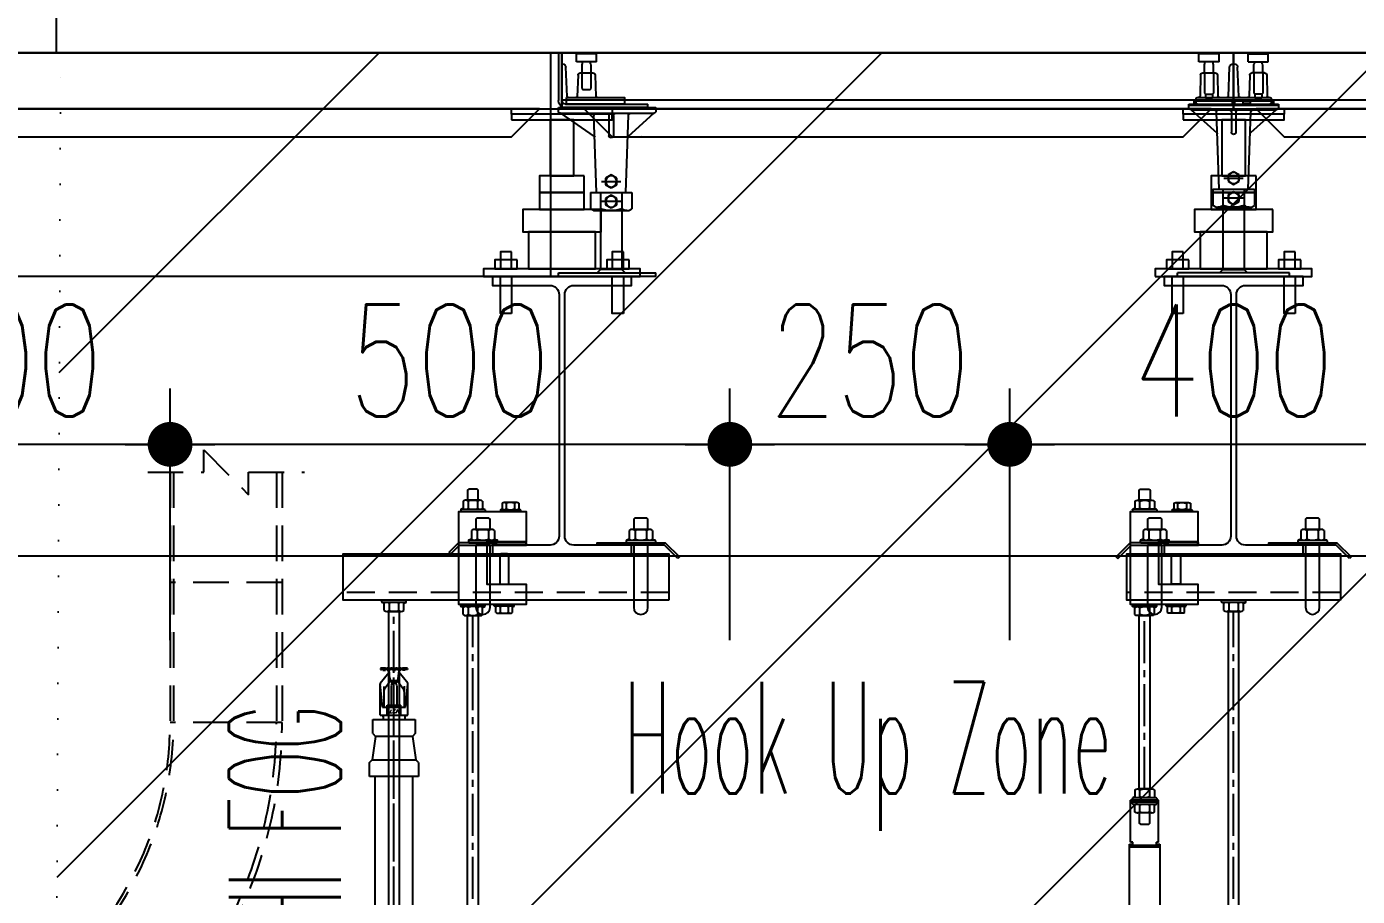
# Model space of a CAD drawing. Header units: millimetres. Extents: x -192235 to 515711, y 45168 to 947868.
# Drawn here: x 108522 to 109711, y 465946 to 466723 of the extents above; entities that cross this region are included whole.
import ezdxf
from ezdxf.enums import TextEntityAlignment as Align

# ---------------------------------------------------------------- set-up
doc = ezdxf.new("R2010")
doc.units = ezdxf.units.MM
doc.header["$LTSCALE"] = 1000
doc.header["$PDMODE"] = 1
for name, pattern in [('CENTER2', [1.125, 0.75, -0.125, 0.125, -0.125]), ('DOT2', [3.175, 0, -3.175]), ('HIDDEN', [0.375, 0.25, -0.125]), ('HIDDEN2', [4.7625, 3.175, -1.5875]), ('TPH12-SEC-@20-1$0$CENTERK5', [6.916, 6.667, -0.083, 0.083, -0.083])]:
    doc.linetypes.add(name, pattern=pattern)
for name, color, linetype in [('0-LEVEL LINE', 4, 'DOT2'), ('0-tool', 1, 'Continuous'), ('FS-EQ', 10, 'Continuous'), ('FS-LINE', 10, 'Continuous'), ('FS-Support-1', 2, 'Continuous'), ('Hook-up', 130, 'HIDDEN2'), ('LED-Light-L25', 7, 'Continuous'), ('LIGHTING', 2, 'Continuous'), ('LIGHTING-W', 7, 'Continuous'), ('M-DIM', 1, 'Continuous'), ('M-TXT', 3, 'Continuous'), ('SM-SEC-Cm$0$SUPPORT', 2, 'Continuous'), ('SUPPORT', 2, 'Continuous'), ('TPH12-SEC-@20-1$0$H-SIN', 252, 'TPH12-SEC-@20-1$0$CENTERK5'), ('TPH12-SEC-@20-1$0$KABE1', 252, 'Continuous'), ('TPH12-SEC-@20-1$0$SIAGE1', 252, 'Continuous'), ('TPH12-SEC-@20-1$0$STEEL-NEDA', 252, 'Continuous'), ('TPH12-SEC-@20-1$0$STEEL3', 252, 'Continuous'), ('TPH12-SEC-@20-1$0$フリーアクセス', 252, 'Continuous'), ('WY-J-D', 2, 'Continuous'), ('WY-J-U', 2, 'Continuous'), ('YCD-Xfa-Sec-24$0$Raised Floor', 1, 'Continuous')]:
    doc.layers.add(name, color=color, linetype=linetype)
doc.styles.add('aa-txt', font='simplex.shx', dxfattribs={"width": 0.7, "bigfont": 'chineset.shx'})
doc.styles.add('ROMAND', font='romand', dxfattribs={"height": 5})
doc.dimstyles.new('50-DIM', dxfattribs={"dimscale": 50, "dimtxt": 2, "dimasz": 0.8, "dimexe": 1, "dimexo": 1, "dimgap": 0.5, "dimtad": 1, "dimdec": 0, "dimdsep": 46, "dimtxsty": 'aa-txt', "dimblk": 'DOT', "dimcen": 5, "dimclrd": 256, "dimclre": 256, "dimclrt": 256, "dimadec": 0, "dimazin": 0, "dimtfac": 1, "dimtdec": 0, "dimtix": 1, "dimtmove": 2, "dimatfit": 3, "dimldrblk": 'DOT', "dimfxl": 1, "dimtolj": 1, "dimtzin": 0, "dimarcsym": 0})

# ---------------------------------------------------------------- blocks, each defined once
blk = doc.blocks.new('TPH12-SEC-@20-1$0$ペデスタルB')
at = {"layer": 'TPH12-SEC-@20-1$0$フリーアクセス'}
for p, q in [((-31, -1), (-30, 0)), ((-30, 0), (-14, 0)), ((-14, 0), (-13, -1)), ((-31, -1), (-13, -1)), ((-31, -8), (-31, -1)), ((-31, -8), (-13, -8)), ((-26, -10.5), (-25.5, -10)), ((-26, -32), (-26, -10.5)), ((-25.5, -10), (-25.5, -8.4)), ((-18.4, -10), (-18.4, -8.4)), ((-18, -10.5), (-18.4, -10)), ((-18, -32), (-18, -10.5)), ((-13, -8), (-13, -1)), ((0, -42.6), (0, 0)), ((0, 0), (3.2, 0)), ((0, -40), (0, -0.5)), ((3.2, 0), (3.2, -42.6)), ((-29.6, -19.9), (-30.4, -39)), ((-16.4, -18), (-27.6, -18)), ((-14.4, -19.9), (-13.6, -39)), ((-4.7, -39), (-3.6, -12.9)), ((-25, -33), (-26, -32)), ((-25, -33), (-19, -33)), ((-18, -32), (-19, -33)), ((-3.2, -45.8), (-76.8, -45.8)), ((-76.8, -49), (-76.8, -45.8)), ((-84, -49), (-84, -52)), ((3.2, -49), (-84, -49)), ((3.2, -50), (-84, -50)), ((1.2, -54), (-82.2, -54)), ((-81.7, -54.2), (-59.1, -74.7)), ((-76.8, -49), (-3.3, -49)), ((-57, -125), (-59.4, -55.9)), ((-46, -56), (-46, -74)), ((-42, -56), (-42, -74)), ((-31, -125), (-28.6, -55.9)), ((1.2, -54), (-28.9, -74.7)), ((3.2, -52), (3.2, -49)), ((-35.3, -115), (-52.6, -115)), ((-49, -112.1), (-44, -109.2)), ((-49, -117.9), (-49, -112.1)), ((-44, -120.7), (-49, -117.9)), ((-44, -109.2), (-39, -112.1)), ((-39, -117.9), (-44, -120.7)), ((-39, -112.1), (-39, -117.9)), ((-62.5, -125), (-62.5, -139.5)), ((-25.5, -125), (-62.5, -125)), ((-53.5, -125), (-53.5, -139.4)), ((-49, -130.1), (-44, -127.2)), ((-49, -135.9), (-49, -130.1)), ((-44, -127.2), (-39, -130.1)), ((-39, -130.1), (-39, -135.9)), ((-34.5, -125), (-34.5, -139.4)), ((-25.5, -125), (-25.5, -139.5)), ((-59.9, -141), (-62.5, -139.5)), ((-28.1, -141), (-59.9, -141)), ((-53.5, -141), (-53.5, -193.8)), ((-53, -133), (-35.1, -133)), ((-44, -138.7), (-49, -135.9)), ((-39, -135.9), (-44, -138.7)), ((-34.5, -141), (-34.5, -193.8)), ((-28.1, -141), (-25.5, -139.5)), ((-84, -200), (-84, -196.8)), ((3.2, -196.8), (-84, -196.8)), ((-84, -200), (3.2, -200)), ((-56.5, -196.8), (-53.5, -193.8)), ((-53.5, -193.8), (-34.5, -193.8)), ((-31.5, -196.8), (-34.5, -193.8)), ((3.2, -200), (3.2, -196.8))]:
    blk.add_line(p, q, dxfattribs=at)
blk.add_lwpolyline([(-4, -40), (-56, -40), (-56, -46), (-4, -46)], close=True, dxfattribs=at)
for centre in [(-44, -115), (-44, -133)]:
    blk.add_circle(centre, 4.98, dxfattribs=at)
for centre, radius, start, end in [((-25.9, -8.4), 0.4, 0, 90), ((-18, -8.4), 0.4, 90, 180), ((-0.6, -13), 3, 90, 177.5), ((-27.6, -20), 2, 90, 177.5), ((-16.4, -20), 2, 2.5, 90), ((-31.4, -39), 1, 270, 357.5), ((-12.6, -39), 1, 182.5, 270), ((-5.7, -39), 1, 270, 357.5), ((-3.2, -42.6), 3.2, 270, 0), ((-3.2, -42.6), 6.4, 270, 0), ((-82, -52), 2, 180, 270), ((-82.4, -55), 1, 47.9554, 82.0191), ((-61.4, -56), 2, 2, 90), ((-48, -56), 2, 0, 90), ((-40, -56), 2, 90, 180), ((-26.6, -56), 2, 90, 178), ((1.2, -52), 2, 270, 0), ((-72.5, -75.4), 1, 2, 47.9554), ((-44, -74), 2, 180, 270), ((-44, -74), 2, 270, 0), ((-28.3, -75.4), 1, 132.0446, 178), ((-58, -134), 7.03, 270, 309.8217), ((-44, -112.5), 28.5, 250.5288, 289.4712), ((-30, -134), 7.03, 230.1783, 270)]:
    blk.add_arc(centre, radius, start, end, dxfattribs=at)
blk = doc.blocks.new('TPH12-SEC-@20-1$0$ペデスタルA')
at = {"layer": 'TPH12-SEC-@20-1$0$フリーアクセス'}
for p, q in [((-30, 0), (-31, -1)), ((-14, 0), (-30, 0)), ((-13, -1), (-14, 0)), ((0, -10), (0, 0)), ((13, -1), (14, 0)), ((14, 0), (30, 0)), ((30, 0), (31, -1)), ((-31, -8), (-31, -1)), ((-13, -1), (-31, -1)), ((-13, -8), (-31, -8)), ((-26, -10.5), (-25.6, -10)), ((-26, -18), (-26, -10.5)), ((-25.6, -10), (-25.6, -8.4)), ((-18.5, -10), (-18.5, -8.4)), ((-18, -10.5), (-18.5, -10)), ((-18, -18), (-18, -10.5)), ((-13, -8), (-13, -1)), ((13, -8), (13, -1)), ((13, -1), (31, -1)), ((13, -8), (31, -8)), ((18, -10.5), (18.4, -10)), ((18, -18), (18, -10.5)), ((18.4, -10), (18.4, -8.4)), ((25.6, -10), (25.6, -8.4)), ((26, -10.5), (25.6, -10)), ((26, -18), (26, -10.5)), ((31, -8), (31, -1)), ((-29.6, -19.9), (-30, -38.5)), ((-27.6, -18), (-16.4, -18)), ((-26, -18), (-26, -36)), ((-18, -18), (-18, -36)), ((-14.4, -19.9), (-14, -38.5)), ((-4.7, -39), (-3.6, -12.9)), ((4.7, -39), (3.6, -12.9)), ((14.4, -19.9), (14, -38.5)), ((27.6, -18), (16.4, -18)), ((18, -18), (18, -36)), ((26, -18), (26, -36)), ((29.6, -19.9), (30, -38.5)), ((-40, -46), (-40, -49)), ((40, -46), (-40, -46)), ((-40, -47), (40, -47)), ((35.5, -43), (-35.5, -43)), ((-35.5, -43), (-35.5, -45)), ((-35.5, -45), (-33.5, -45)), ((-33.5, -41), (-33.5, -45)), ((32.5, -40), (-32.5, -40)), ((32.5, -46), (-32.5, -46)), ((-26, -36), (-25.1, -36.9)), ((-25.1, -36.9), (-25.1, -40)), ((-25.1, -36.9), (-18.9, -36.9)), ((-24.1, -41), (-19.9, -41)), ((-18, -36), (-18.9, -36.9)), ((-18.9, -36.9), (-18.9, -40)), ((-15.3, -46), (-15.1, -44.2)), ((-15.3, -46), (-8.3, -46)), ((-9.4, -43.4), (-14.2, -43.4)), ((-8.3, -46), (-8.5, -44.2)), ((-1, -45), (-1, -43)), ((-1, -45), (1, -45)), ((1, -45), (1, -43)), ((18, -36), (18.9, -36.9)), ((25.1, -36.9), (18.9, -36.9)), ((18.9, -36.9), (18.9, -40)), ((24.1, -41), (19.9, -41)), ((26, -36), (25.1, -36.9)), ((25.1, -36.9), (25.1, -40)), ((33.5, -45), (33.5, -41)), ((35.5, -45), (33.5, -45)), ((35.5, -43), (35.5, -45)), ((40, -49), (40, -46)), ((38, -51), (-38, -51)), ((-37.7, -51.2), (-15.1, -71.7)), ((-13, -122), (-15.4, -52.9)), ((-2, -53), (-2, -71)), ((2, -53), (2, -71)), ((13, -122), (15.4, -52.9)), ((38, -51), (15.1, -71.7)), ((-5, -109.1), (0, -106.3)), ((0, -106.3), (5, -109.1)), ((8.7, -112), (-8.6, -112)), ((-5, -114.9), (-5, -109.1)), ((0, -117.8), (-5, -114.9)), ((5, -114.9), (0, -117.8)), ((5, -109.1), (5, -114.9)), ((-18.5, -122), (-18.5, -136.5)), ((18.5, -122), (-18.5, -122)), ((-9.5, -122), (-9.5, -136.4)), ((-9, -130), (8.9, -130)), ((-5, -127.1), (0, -124.3)), ((-5, -132.9), (-5, -127.1)), ((0, -124.3), (5, -127.1)), ((5, -127.1), (5, -132.9)), ((9.5, -122), (9.5, -136.4)), ((18.5, -122), (18.5, -136.5)), ((-15.9, -138), (-18.5, -136.5)), ((15.9, -138), (-15.9, -138)), ((-9.5, -138), (-9.5, -193.8)), ((0, -135.8), (-5, -132.9)), ((5, -132.9), (0, -135.8)), ((9.5, -138), (9.5, -193.8)), ((15.9, -138), (18.5, -136.5)), ((-50, -200), (-50, -196.8)), ((-50, -196.8), (50, -196.8)), ((50, -200), (-50, -200)), ((-12.5, -196.8), (-9.5, -193.8)), ((9.5, -193.8), (-9.5, -193.8)), ((12.5, -196.8), (9.5, -193.8)), ((50, -200), (50, -196.8))]:
    blk.add_line(p, q, dxfattribs=at)
for centre in [(0, -112), (0, -130)]:
    blk.add_circle(centre, 4.98, dxfattribs=at)
for centre, radius, start, end in [((-26, -8.4), 0.4, 0, 90), ((-18.1, -8.4), 0.4, 90, 180), ((-0.6, -13), 3, 90, 177.5), ((0.6, -13), 3, 2.5, 90), ((18.1, -8.4), 0.4, 0, 90), ((25.9, -8.4), 0.4, 90, 180), ((-27.6, -20), 2, 90, 178.5), ((-16.4, -20), 2, 1.5, 90), ((16.4, -20), 2, 90, 178.5), ((27.6, -20), 2, 1.5, 90), ((-32.5, -41), 1, 90, 180), ((-32.5, -45), 1, 180, 270), ((-31.5, -38.5), 1.5, 270, 358.5), ((-24.1, -40), 1, 180.5, 270), ((-19.9, -40), 1, 270, 359.5), ((-14.2, -44.3), 0.9, 90, 175), ((-12.5, -38.5), 1.5, 181.5, 270), ((-9.4, -44.3), 0.9, 5, 90), ((-5.7, -39), 1, 270, 357.5), ((5.7, -39), 1, 182.5, 270), ((12.5, -38.5), 1.5, 270, 358.5), ((19.9, -40), 1, 180.5, 270), ((24.1, -40), 1, 270, 359.5), ((31.5, -38.5), 1.5, 181.5, 270), ((32.5, -41), 1, 0, 90), ((32.5, -45), 1, 270, 0), ((-38, -49), 2, 180, 270), ((-38.4, -52), 1, 47.9554, 82.0191), ((-17.4, -53), 2, 2, 90), ((-4, -53), 2, 0, 90), ((4, -53), 2, 90, 180), ((17.4, -53), 2, 90, 178), ((38, -49), 2, 270, 0), ((0, -71), 2, 180, 270), ((0, -71), 2, 270, 0), ((-15.7, -72.4), 1, 2, 47.9554), ((15.7, -72.4), 1, 132.0446, 178), ((-14, -131), 7.03, 270, 309.8217), ((0, -109.5), 28.5, 250.5288, 289.4712), ((14, -131), 7.03, 230.1783, 270)]:
    blk.add_arc(centre, radius, start, end, dxfattribs=at)
blk = doc.blocks.new('TPH12-SEC-@20-1')
at = {"layer": 'TPH12-SEC-@20-1$0$H-SIN'}
blk.add_line((83854.8, 466700), (201769.6, 466700), dxfattribs=at)
at = {"layer": 'TPH12-SEC-@20-1$0$KABE1'}
for points in [[(108990, 466500), (108990, 466700), (102950, 466700)], [(108990, 466500), (102950, 466500), (102950, 466700)]]:
    blk.add_lwpolyline(points, dxfattribs=at)
at = {"layer": 'TPH12-SEC-@20-1$0$SIAGE1'}
blk.add_line((109000, 466700), (113800, 466700), dxfattribs=at)
at = {"layer": 'TPH12-SEC-@20-1$0$STEEL-NEDA'}
for points in [[(109062, 466500), (108938, 466500), (108938, 466492), (108989.5, 466492, -0.414214), (108997.5, 466484), (108997.5, 466268, -0.414214), (108989.5, 466260), (108938, 466260), (108938, 466252), (109062, 466252), (109062, 466260), (109010.5, 466260, -0.414214), (109002.5, 466268), (109002.5, 466484, -0.414214), (109010.5, 466492), (109062, 466492)], [(109662, 466500), (109538, 466500), (109538, 466492), (109589.5, 466492, -0.414214), (109597.5, 466484), (109597.5, 466268, -0.414214), (109589.5, 466260), (109538, 466260), (109538, 466252), (109662, 466252), (109662, 466260), (109610.5, 466260, -0.414214), (109602.5, 466268), (109602.5, 466484, -0.414214), (109610.5, 466492), (109662, 466492)]]:
    blk.add_lwpolyline(points, format="xyb", close=True, dxfattribs=at)
at = {"layer": 'TPH12-SEC-@20-1$0$STEEL3'}
blk.add_line((115000, 466250), (100550, 466250), dxfattribs=at)
at = {"layer": 'TPH12-SEC-@20-1$0$フリーアクセス'}
blk.add_line((109000, 466658), (113800, 466658), dxfattribs=at)
at = {"layer": 'TPH12-SEC-@20-1$0$フリーアクセス', "xscale": -1}
for name, p in [('TPH12-SEC-@20-1$0$ペデスタルB', (109000, 466700)), ('TPH12-SEC-@20-1$0$ペデスタルA', (109600, 466700))]:
    blk.add_blockref(name, p, dxfattribs=at)
blk = doc.blocks.new('Nut-M10')
for p, q in [((-10.9, 1.5), (-10.9, 0.5)), ((-8.7, 2.8), (-10.6, 2)), ((-10.4, 2), (10.4, 2)), ((-10.4, 0), (10.4, 0)), ((-8.7, 9.2), (-8.7, 2.8)), ((6.5, 10), (-6.5, 10)), ((-4.3, 9.2), (-4.3, 2.8)), ((4.3, 2.8), (4.3, 9.2)), ((8.7, 9.2), (8.7, 2.8)), ((8.7, 2.8), (10.6, 2)), ((10.9, 1.5), (10.9, 0.5))]:
    blk.add_line(p, q)
for centre, radius, start, end in [((-10.4, 1.5), 0.5, 90, 180), ((-10.4, 0.5), 0.5, 180, 270), ((-6.5, 6.7), 3.33, 49.441, 130.559), ((-6.5, 5.3), 3.33, 229.441, 310.559), ((0, -2.1), 12.1, 69.065, 110.935), ((0, 14.1), 12.1, 249.065, 290.935), ((6.5, 6.7), 3.33, 49.441, 130.559), ((6.5, 5.3), 3.33, 229.441, 310.559), ((10.4, 1.5), 0.5, 0, 90), ((10.4, 0.5), 0.5, 270, 0)]:
    blk.add_arc(centre, radius, start, end)
blk = doc.blocks.new('Nut-M8')
for p, q in [((-8.9, 1.2), (-8.9, 0.4)), ((-7.5, 2.2), (-8.7, 1.5)), ((-8.5, 1.6), (8.6, 1.6)), ((-8.5, 0), (8.6, 0)), ((-7.5, 7.3), (-7.5, 2.2)), ((5.6, 8), (-5.6, 8)), ((-3.8, 7.3), (-3.8, 2.2)), ((3.8, 2.2), (3.8, 7.3)), ((7.5, 7.3), (7.5, 2.2)), ((7.5, 2.2), (8.7, 1.5)), ((9, 1.2), (9, 0.4))]:
    blk.add_line(p, q)
for centre, radius, start, end in [((-8.5, 1.2), 0.4, 90, 180), ((-8.5, 0.4), 0.4, 180, 270), ((-5.6, 5), 3.03, 51.7868, 128.2132), ((-5.6, 4.6), 3.03, 231.7868, 308.2132), ((0, -3.2), 11.2, 70.3471, 109.6529), ((0, 12.8), 11.2, 250.3471, 289.6529), ((5.6, 5), 3.03, 51.7868, 128.2132), ((5.6, 4.6), 3.03, 231.7868, 308.2132), ((8.6, 1.2), 0.4, 0, 90), ((8.6, 0.4), 0.4, 270, 0)]:
    blk.add_arc(centre, radius, start, end)
blk = doc.blocks.new('HG-S-l')
blk.add_lwpolyline([(-1.63, 5), (-1.73, 4.9), (-1.73, 4), (-0.77, 4), (-0.77, 4.9), (-0.87, 5)], close=True)
blk.add_lwpolyline([(0.5, 0.3), (0, 0.3), (0, -3.5), (3.5, -3.5), (3.5, -5.3), (-2.5, -5.3), (-2.5, 3), (3.5, 3), (3.5, 0.3), (0.5, 0.3), (0.5, 0), (3.5, 0), (3.5, 0.3)])
at = {"xscale": 0.1, "yscale": 0.1, "zscale": 0.1}
for name, p in [('Nut-M10', (-1.25, 3)), ('Nut-M8', (2.1, 3))]:
    blk.add_blockref(name, p, dxfattribs=at)
at = {"xscale": 0.1, "yscale": 0.1, "zscale": 0.1, "rotation": 180}
for name, p in [('Nut-M10', (-1.25, -5.3)), ('Nut-M8', (1.55, -5.3))]:
    blk.add_blockref(name, p, dxfattribs=at)
blk = doc.blocks.new('DOT')
at = {"color": 0}
blk.add_line((-1, 0), (1, 0), dxfattribs=at)
at = {"color": 3, "const_width": 0.5}
blk.add_lwpolyline([(-0.25, 0, 1), (0.25, 0, 1)], format="xyb", close=True, dxfattribs=at)
blk = doc.blocks.new('*D224')
at = {"layer": 'DEFPOINTS', "color": 0, "transparency": 16777216}
for p in [(109150, 466350), (109150, 466125), (109400, 466125)]:
    blk.add_point(p, dxfattribs=at)
at = {"layer": 'M-DIM', "lineweight": -2, "transparency": 16777216}
for p, q in [((109150, 466175), (109150, 466400)), ((109400, 466175), (109400, 466400)), ((109360, 466350), (109190, 466350))]:
    blk.add_line(p, q, dxfattribs=at)
at = {"layer": 'M-DIM', "lineweight": -2, "transparency": 16777216, "xscale": 40, "yscale": 40, "zscale": 40, "rotation": 180}
blk.add_blockref('DOT', (109150, 466350), dxfattribs=at)
at = {"layer": 'M-DIM', "lineweight": -2, "transparency": 16777216, "xscale": 40, "yscale": 40, "zscale": 40}
blk.add_blockref('DOT', (109400, 466350), dxfattribs=at)
at = {"layer": 'M-DIM', "transparency": 16777216, "insert": (109275, 466425), "char_height": 100, "attachment_point": 5, "style": 'aa-txt'}
blk.add_mtext('\\A1;250', dxfattribs=at)
blk = doc.blocks.new('_Dot')
at = {"color": 0, "linetype": 'ByBlock', "lineweight": -2}
blk.add_line((-0.5, 0), (-1, 0), dxfattribs=at)
at = {"color": 0, "linetype": 'ByBlock', "const_width": 0.5}
blk.add_lwpolyline([(-0.25, 0, 1), (0.25, 0, 1)], format="xyb", close=True, dxfattribs=at)
blk = doc.blocks.new('*D217')
at = {"layer": 'DEFPOINTS', "color": 0, "transparency": 16777216}
for p in [(109400, 466350), (109400, 466125), (109800, 466125)]:
    blk.add_point(p, dxfattribs=at)
at = {"layer": 'M-DIM', "lineweight": -2, "transparency": 16777216}
for p, q in [((109400, 466175), (109400, 466400)), ((109800, 466175), (109800, 466400)), ((109760, 466350), (109440, 466350))]:
    blk.add_line(p, q, dxfattribs=at)
at = {"layer": 'M-DIM', "lineweight": -2, "transparency": 16777216, "xscale": 40, "yscale": 40, "zscale": 40, "rotation": 180}
blk.add_blockref('DOT', (109400, 466350), dxfattribs=at)
at = {"layer": 'M-DIM', "lineweight": -2, "transparency": 16777216, "xscale": 40, "yscale": 40, "zscale": 40}
blk.add_blockref('DOT', (109800, 466350), dxfattribs=at)
at = {"layer": 'M-DIM', "transparency": 16777216, "insert": (109600, 466425), "char_height": 100, "attachment_point": 5, "style": 'aa-txt'}
blk.add_mtext('\\A1;400', dxfattribs=at)
blk = doc.blocks.new('*D220')
at = {"layer": 'DEFPOINTS', "color": 0, "transparency": 16777216}
for p in [(108650, 466350), (108650, 466125), (109150, 466125)]:
    blk.add_point(p, dxfattribs=at)
at = {"layer": 'M-DIM', "lineweight": -2, "transparency": 16777216}
for p, q in [((108650, 466175), (108650, 466400)), ((109150, 466175), (109150, 466400)), ((109110, 466350), (108690, 466350))]:
    blk.add_line(p, q, dxfattribs=at)
at = {"layer": 'M-DIM', "lineweight": -2, "transparency": 16777216, "xscale": 40, "yscale": 40, "zscale": 40, "rotation": 180}
blk.add_blockref('DOT', (108650, 466350), dxfattribs=at)
at = {"layer": 'M-DIM', "lineweight": -2, "transparency": 16777216, "xscale": 40, "yscale": 40, "zscale": 40}
blk.add_blockref('DOT', (109150, 466350), dxfattribs=at)
at = {"layer": 'M-DIM', "transparency": 16777216, "insert": (108900, 466425), "char_height": 100, "attachment_point": 5, "style": 'aa-txt'}
blk.add_mtext('\\A1;500', dxfattribs=at)
blk = doc.blocks.new('*D246')
at = {"layer": 'DEFPOINTS', "color": 0, "transparency": 16777216}
for p in [(108350, 466350), (108350, 466125), (108650, 466125)]:
    blk.add_point(p, dxfattribs=at)
at = {"layer": 'M-DIM', "lineweight": -2, "transparency": 16777216}
for p, q in [((108350, 466175), (108350, 466400)), ((108650, 466175), (108650, 466400)), ((108610, 466350), (108390, 466350))]:
    blk.add_line(p, q, dxfattribs=at)
at = {"layer": 'M-DIM', "lineweight": -2, "transparency": 16777216, "xscale": 40, "yscale": 40, "zscale": 40, "rotation": 180}
blk.add_blockref('DOT', (108350, 466350), dxfattribs=at)
at = {"layer": 'M-DIM', "lineweight": -2, "transparency": 16777216, "xscale": 40, "yscale": 40, "zscale": 40}
blk.add_blockref('DOT', (108650, 466350), dxfattribs=at)
at = {"layer": 'M-DIM', "transparency": 16777216, "insert": (108500, 466425), "char_height": 100, "attachment_point": 5, "style": 'aa-txt'}
blk.add_mtext('\\A1;300', dxfattribs=at)
blk = doc.blocks.new('SP-H-1')
at = {"layer": 'FS-EQ'}
for p, q in [((-1.21, 9.66), (-1.21, 9.57)), ((-1.21, 9.66), (-1.13, 9.66)), ((-1.21, 9.57), (-1.13, 9.57)), ((-1.13, 9.66), (-1.13, 9.57)), ((-1.13, 9.63), (-1.13, 9.57)), ((-0.99, 9.62), (-0.77, 9.61)), ((-0.99, 9.62), (-0.99, 9.53)), ((-0.99, 9.53), (-0.77, 9.52)), ((-0.83, 9.7), (0.83, 9.7)), ((-0.77, 9.61), (-0.77, 9.52)), ((-0.62, 9.61), (-0.35, 9.61)), ((-0.62, 9.61), (-0.62, 9.52)), ((-0.62, 9.52), (-0.35, 9.52)), ((-0.35, 9.61), (-0.35, 9.52)), ((-0.14, 9.6), (-0.13, 9.66)), ((-0.14, 9.61), (0.14, 9.61)), ((-0.14, 9.61), (-0.14, 9.52)), ((-0.14, 9.52), (0.14, 9.52)), ((0.14, 9.6), (0.13, 9.66)), ((0.14, 9.61), (0.14, 9.52)), ((0.35, 9.61), (0.35, 9.52)), ((0.62, 9.61), (0.35, 9.61)), ((0.62, 9.52), (0.35, 9.52)), ((0.62, 9.61), (0.62, 9.52)), ((0.99, 9.62), (0.77, 9.61)), ((0.77, 9.61), (0.77, 9.52)), ((0.99, 9.53), (0.77, 9.52)), ((0.99, 9.62), (0.99, 9.53)), ((1.13, 9.66), (1.13, 9.57)), ((1.22, 9.66), (1.13, 9.66)), ((1.13, 9.63), (1.13, 9.57)), ((1.22, 9.57), (1.13, 9.57)), ((1.22, 9.66), (1.22, 9.57)), ((1.22, 9.6), (1.22, 9.57)), ((-1.24, 8.35), (-0.45, 9.3)), ((-0.3, 8.55), (-0.79, 7.9)), ((-0.32, 8.6), (0.32, 8.6)), ((-0.3, 8.55), (0.3, 8.55)), ((0.3, 8.55), (0.79, 7.9)), ((1.24, 8.35), (0.45, 9.3)), ((-1.25, 5.5), (-1.25, 8.29)), ((-1.02, 6.2), (-1.24, 8.25)), ((-0.9, 8.07), (-0.9, 6.2)), ((-0.25, 8.16), (-0.25, 6.4)), ((0.25, 8.16), (0.25, 6.4)), ((0.9, 8.1), (0.9, 6.2)), ((1.03, 6.2), (1.24, 8.25)), ((1.25, 5.5), (1.25, 8.29)), ((-1.02, 6.2), (1.03, 6.2)), ((-0.6, 5.5), (-0.6, 6.4)), ((-0.6, 6.4), (0.6, 6.4)), ((0.6, 5.5), (0.6, 6.4)), ((-1.9, 5.1), (1.9, 5.1)), ((-1.25, 5.5), (1.25, 5.5))]:
    blk.add_line(p, q, dxfattribs=at)
for centre, radius, start, end in [((-0.93, 8.75), 0.955, 84.0829, 107.6622), ((-0.92, 9.1), 0.592, 87.634, 110.8646), ((-0.74, 9.01), 0.681, 107.7143, 125.0736), ((-0.75, 9.26), 0.433, 91.8537, 123.1257), ((-0.83, 9.35), 0.347, 78.6251, 99.8563), ((-0.49, 9.38), 0.315, 104.4487, 153.9759), ((-0.6, 9.46), 0.226, 88.1263, 139.7268), ((-0.46, 9.49), 0.204, 100.0382, 141.9173), ((-0.56, 8.91), 0.784, 84.9677, 92.2638), ((-0.26, 9.6), 0.0861, 105.0543, 169.5675), ((-0.09, 9.48), 0.262, 131.7568, 170.5499), ((-0.23, 9.53), 0.161, 53.7998, 110.9693), ((-0.21, 9.56), 0.123, 53.4161, 115.819), ((0.23, 9.53), 0.161, 69.0307, 126.2002), ((0.21, 9.56), 0.123, 64.181, 126.5839), ((0.09, 9.48), 0.262, 9.4501, 48.2432), ((0.26, 9.6), 0.0861, 10.4325, 74.9457), ((0.56, 8.91), 0.784, 87.7362, 95.0323), ((0.46, 9.49), 0.204, 38.0827, 79.9618), ((0.49, 9.38), 0.315, 26.0241, 75.5513), ((0.6, 9.46), 0.226, 40.2732, 91.8737), ((0.83, 9.35), 0.347, 80.1437, 101.3749), ((0.75, 9.26), 0.433, 56.8743, 88.1463), ((0.93, 8.75), 0.955, 72.3378, 95.9171), ((0.92, 9.1), 0.592, 69.1354, 92.366), ((0.74, 9.01), 0.681, 54.9264, 72.2857), ((-1.11, 8.29), 0.139, 157.0298, 197.1193), ((2.27, 9.44), 2.72, 178.7323, 199.1653), ((0, 8.12), 0.254, 10.4828, 169.5172), ((-0.03, 8.43), 0.184, 139.0501, 221.9684), ((0.03, 8.43), 0.184, 318.6569, 40.9499), ((-2.27, 9.44), 2.72, 340.8347, 1.2677), ((1.11, 8.29), 0.139, 342.8807, 22.9702), ((-0.51, 7.64), 0.388, 136.5249, 182.9908), ((0.51, 7.64), 0.388, 357.0092, 43.4751), ((-1.24, 5.27), 0.303, 326.9119, 50.7686), ((1.33, 5.25), 0.371, 138.0713, 204.2482)]:
    blk.add_arc(centre, radius, start, end, dxfattribs=at)
at = {"layer": 'FS-LINE'}
for p, q in [((-1.9, 3.85), (-1.9, 5.1)), ((-1.9, 5.1), (1.9, 5.1)), ((1.9, 5.1), (1.9, 3.85)), ((-1.65, 3.6), (-1.95, 1.5)), ((-1.9, 3.85), (-1.65, 3.6)), ((1.9, 3.85), (1.65, 3.6)), ((1.65, 3.6), (1.95, 1.5)), ((-2.2, 1.25), (-1.95, 1.5)), ((-2.2, 0), (-2.2, 1.25)), ((2.2, 1.25), (1.95, 1.5)), ((2.2, 1.25), (2.2, 0)), ((2.2, 0), (-2.2, 0))]:
    blk.add_line(p, q, dxfattribs=at)
for points in [[(1.65, 3.6), (-1.65, 3.6)], [(-1.95, 1.5), (1.95, 1.5)]]:
    blk.add_lwpolyline(points, dxfattribs=at)
at = {"layer": 'FS-EQ', "style": 'ROMAND'}
blk.add_text('V27', height=0.35, rotation=180, dxfattribs=at).set_placement((0.01, 5.84), align=Align.MIDDLE)
blk = doc.blocks.new('Nut-M12')
for p, q in [((7.8, 12), (-7.8, 12)), ((-13, 1.8), (-13, 0.6)), ((-10.4, 3.3), (-12.6, 2.3)), ((-12.4, 2.4), (12.4, 2.4)), ((-12.4, 0), (12.4, 0)), ((-10.4, 11), (-10.4, 3.3)), ((-5.2, 11), (-5.2, 3.3)), ((5.2, 3.3), (5.2, 11)), ((10.4, 11), (10.4, 3.3)), ((10.4, 3.3), (12.6, 2.3)), ((13, 1.8), (13, 0.6))]:
    blk.add_line(p, q)
for centre, radius, start, end in [((-7.8, 8), 4.03, 49.8296, 130.1704), ((0, -2.7), 14.7, 69.2784, 110.7216), ((7.8, 8), 4.03, 49.8296, 130.1704), ((-12.4, 1.8), 0.6, 90, 180), ((-12.4, 0.6), 0.6, 180, 270), ((-7.8, 6.4), 4.03, 229.8296, 310.1704), ((0, 17.1), 14.7, 249.2784, 290.7216), ((7.8, 6.4), 4.03, 229.8296, 310.1704), ((12.4, 1.8), 0.6, 0, 90), ((12.4, 0.6), 0.6, 270, 0)]:
    blk.add_arc(centre, radius, start, end)
blk = doc.blocks.new('FS-L25-L-150')
at = {"layer": 'FS-LINE'}
h = blk.add_hatch(dxfattribs=at)
h.set_pattern_fill('ANSI31', color=1, scale=15, style=0)
h.set_pattern_definition([(45, (139678.326, 401638.76), (-33.67596, 33.67596), [])])
edge = h.paths.add_edge_path()
edge.add_arc((175450, 465660.2), 30.2, 90, 270)
edge.add_arc((175450, 465645.1), 15.1, 270, 450)
edge.add_arc((175450, 465675.2), 15.1, 90, 270, ccw=False)
at = {"layer": 'FS-LINE', "color": 1, "linetype": 'CENTER2', "ltscale": 0.05}
for p, q in [((175450, 465710.3), (175450, 466150)), ((175450, 465610), (175450, 465710.3)), ((175500.2, 465660.2), (175399.8, 465660.2))]:
    blk.add_line(p, q, dxfattribs=at)
at = {"layer": 'FS-LINE'}
for p, q in [((175433.3, 465711.5), (175433.3, 466053)), ((175466.7, 465711.5), (175466.7, 466053)), ((175433.3, 465695.5), (175430.3, 465689)), ((175466.7, 465695.5), (175469.7, 465689))]:
    blk.add_line(p, q, dxfattribs=at)
blk.add_lwpolyline([(175428.5, 465695.5), (175471.5, 465695.5), (175471.5, 465711.5), (175428.5, 465711.5)], close=True, dxfattribs=at)
blk.add_lwpolyline([(175450, 465690.3, 1), (175450, 465660.2, -1), (175450, 465630, -1)], format="xyb", close=True, dxfattribs=at)
for radius in [35, 30.2]:
    blk.add_circle((175450, 465660.2), radius, dxfattribs=at)
at = {"layer": 'FS-Support-1', "linetype": 'HIDDEN', "ltscale": 0.1}
blk.add_line((175695.5, 466217.7), (175404.5, 466217.7), dxfattribs=at)
at = {"layer": 'FS-Support-1', "linetype": 'CENTER2', "ltscale": 0.05}
blk.add_line((175450, 465752), (175450, 466200.7), dxfattribs=at)
at = {"layer": 'FS-Support-1'}
for points in [[(175500.8, 466252.2), (175508.5, 466260), (175568.5, 466260), (175568.5, 466262), (175507.7, 466262), (175499.4, 466253.7), (175500.8, 466252.2)], [(175703.5, 466248), (175691.5, 466260), (175631.5, 466260), (175631.5, 466262), (175692.3, 466262), (175704.9, 466249.4), (175703.5, 466248)]]:
    blk.add_lwpolyline(points, dxfattribs=at)
at = {"layer": 'FS-Support-1', "ltscale": 0.1}
blk.add_lwpolyline([(175695.5, 466210.7), (175404.5, 466210.7), (175404.5, 466252), (175695.5, 466252)], close=True, dxfattribs=at)
at = {"layer": 'FS-Support-1'}
for points in [[(175535.8, 466204.3), (175535.8, 466260), (175523.1, 466260), (175523.1, 466204.3, 1)], [(175676.8, 466204.3), (175676.8, 466260), (175664.1, 466260), (175664.1, 466204.3, 1)]]:
    blk.add_lwpolyline(points, format="xyb", close=True, dxfattribs=at)
blk.add_lwpolyline([(175445.2, 465752), (175454.8, 465752), (175454.8, 466200.7), (175445.2, 466200.7)], close=True, dxfattribs=at)
at = {"layer": 'SUPPORT', "linetype": 'CENTER2', "ltscale": 0.05}
blk.add_line((175419.8, 465702), (175480.2, 465702), dxfattribs=at)
at = {"layer": 'SUPPORT'}
for points in [[(175524.1, 466284), (175523.1, 466283), (175523.1, 466274), (175535.8, 466274), (175535.8, 466283), (175534.8, 466284)], [(175665.1, 466284), (175664.1, 466283), (175664.1, 466274), (175676.8, 466274), (175676.8, 466283), (175675.8, 466284)], [(175472.8, 465739), (175427.2, 465739), (175416.8, 465733), (175416.8, 465687), (175413.8, 465687), (175413.8, 465734.7), (175426.4, 465742), (175473.6, 465742), (175486.2, 465734.7), (175486.2, 465687), (175483.2, 465687), (175483.2, 465733)], [(175453.8, 465719), (175454.8, 465720), (175454.8, 465729), (175445.2, 465729), (175445.2, 465720), (175446.2, 465719)], [(175419.8, 465698.1), (175419.8, 465706), (175480.2, 465706), (175480.2, 465698.1)], [(175504.2, 465705), (175503.2, 465706), (175494.2, 465706), (175494.2, 465698.1), (175503.2, 465698.1), (175504.2, 465699.1)]]:
    blk.add_lwpolyline(points, close=True, dxfattribs=at)
blk.add_lwpolyline([(175483.2, 465660.2, -1), (175416.8, 465660.2), (175416.8, 465717), (175419.8, 465717), (175419.8, 465660.2, 1), (175480.2, 465660.2), (175480.2, 465717), (175483.2, 465717)], format="xyb", close=True, dxfattribs=at)
at = {"layer": 'FS-LINE', "xscale": 10, "yscale": 10, "zscale": 10}
blk.add_blockref('SP-H-1', (175450, 466053), dxfattribs=at)
at = {"layer": 'SUPPORT'}
for name, p in [('Nut-M12', (175529.5, 466262)), ('Nut-M12', (175670.5, 466262)), ('Nut-M10', (175450, 465742))]:
    blk.add_blockref(name, p, dxfattribs=at)
for name, p, rotation in [('Nut-M10', (175450, 466210.7), 180), ('Nut-M10', (175450, 465739), 180), ('Nut-M8', (175413.8, 465702), 90), ('Nut-M8', (175486.2, 465702), 270)]:
    blk.add_blockref(name, p, dxfattribs=dict(at, rotation=rotation))
blk = doc.blocks.new('SP-L25-25')
at = {"layer": 'FS-LINE'}
blk.add_blockref('FS-L25-L-150', (-66600, 0), dxfattribs=at)
blk = doc.blocks.new('YCD-Xfa-Sec-24')
at = {"layer": 'YCD-Xfa-Sec-24$0$Raised Floor'}
for points in [[(599800, 396700), (600400, 396700), (600400, 396650), (599800, 396650)], [(600400, 396700), (601000, 396700), (601000, 396650), (600400, 396650)], [(601000, 396700), (601600, 396700), (601600, 396650), (601000, 396650)], [(600355, 396625), (599845, 396625), (599820, 396650), (600380, 396650)], [(600445, 396650), (600355, 396650), (600355, 396645), (600445, 396645)], [(600955, 396625), (600445, 396625), (600420, 396650), (600980, 396650)], [(601045, 396650), (600955, 396650), (600955, 396645), (601045, 396645)], [(601555, 396625), (601045, 396625), (601020, 396650), (601580, 396650)], [(600445, 396640), (600355, 396640), (600355, 396645), (600445, 396645)], [(600389.5, 396640), (600410.5, 396640), (600410.5, 396590), (600389.5, 396590)], [(601045, 396640), (600955, 396640), (600955, 396645), (601045, 396645)], [(600989.5, 396640), (601010.5, 396640), (601010.5, 396590), (600989.5, 396590)], [(600380, 396590), (600420, 396590), (600420, 396575), (600380, 396575)], [(600980, 396590), (601020, 396590), (601020, 396575), (600980, 396575)], [(600380, 396575), (600420, 396575), (600420, 396560), (600380, 396560)], [(600980, 396575), (601020, 396575), (601020, 396560), (600980, 396560)], [(600365, 396560), (600435, 396560), (600435, 396540), (600365, 396540)], [(600965, 396560), (601035, 396560), (601035, 396540), (600965, 396540)], [(600370, 396540), (600430, 396540), (600430, 396507), (600370, 396507)], [(600970, 396540), (601030, 396540), (601030, 396507), (600970, 396507)], [(600345, 396522), (600355, 396522), (600355, 396507), (600345, 396507)], [(600445, 396522), (600455, 396522), (600455, 396507), (600445, 396507)], [(600945, 396522), (600955, 396522), (600955, 396507), (600945, 396507)], [(601045, 396522), (601055, 396522), (601055, 396507), (601045, 396507)], [(600470, 396500), (600330, 396500), (600330, 396507), (600470, 396507)], [(600340, 396515), (600360, 396515), (600360, 396507), (600340, 396507)], [(600440, 396515), (600460, 396515), (600460, 396507), (600440, 396507)], [(601070, 396500), (600930, 396500), (600930, 396507), (601070, 396507)], [(600940, 396515), (600960, 396515), (600960, 396507), (600940, 396507)], [(601040, 396515), (601060, 396515), (601060, 396507), (601040, 396507)], [(600345, 396467), (600355, 396467), (600355, 396500), (600345, 396500)], [(600445, 396467), (600455, 396467), (600455, 396500), (600445, 396500)], [(600945, 396467), (600955, 396467), (600955, 396500), (600945, 396500)], [(601045, 396467), (601055, 396467), (601055, 396500), (601045, 396500)]]:
    blk.add_lwpolyline(points, close=True, dxfattribs=at)
blk = doc.blocks.new('HG-S-r')
blk.add_lwpolyline([(0.87, 5), (0.77, 4.9), (0.77, 4), (1.73, 4), (1.73, 4.9), (1.63, 5)], close=True)
blk.add_lwpolyline([(-0.5, 0.3), (0, 0.3), (0, -3.5), (-3.5, -3.5), (-3.5, -5.3), (2.5, -5.3), (2.5, 3), (-3.5, 3), (-3.5, 0.3), (-0.5, 0.3), (-0.5, 0), (-3.5, 0), (-3.5, 0.3)])
at = {"xscale": 0.1, "yscale": 0.1, "zscale": 0.1}
for name, p in [('Nut-M8', (-2.1, 3)), ('Nut-M10', (1.25, 3))]:
    blk.add_blockref(name, p, dxfattribs=at)
at = {"xscale": 0.1, "yscale": 0.1, "zscale": 0.1, "rotation": 180}
for name, p in [('Nut-M8', (-1.55, -5.3)), ('Nut-M10', (1.25, -5.3))]:
    blk.add_blockref(name, p, dxfattribs=at)
blk = doc.blocks.new('WY-J-U')
at = {"layer": 'WY-J-U'}
for p, q in [((-12.5, 42), (12.5, 42)), ((-12.5, 4.5), (-12.5, 42)), ((-12.5, 40.5), (12.5, 40.5)), ((12.5, 4.5), (12.5, 42)), ((-12.5, 4.5), (-10.5, 4.5)), ((-12.5, 1.5), (12.5, 1.5)), ((-12.5, 0), (-12.5, 1.5)), ((-12.5, 0), (12.5, 0)), ((-10.5, 1.5), (-10.5, 4.5)), ((10.5, 1.5), (10.5, 4.5)), ((10.5, 4.5), (12.5, 4.5)), ((12.5, 0), (12.5, 1.5))]:
    blk.add_line(p, q, dxfattribs=at)
blk = doc.blocks.new('LED-38W-W')
blk.add_circle((0, -45), 13)
at = {"layer": 'LIGHTING-W'}
for p, q in [((-15, 0), (15, 0)), ((-25, -45), (-25, -10)), ((-23, -45), (-23, -10)), ((-15, -2), (15, -2)), ((23, -10), (23, -45)), ((25, -10), (25, -45))]:
    blk.add_line(p, q, dxfattribs=at)
for centre, radius, start, end in [((-15, -10), 10, 90, 180), ((15, -10), 10, 0, 90), ((-15, -10), 8, 90, 180), ((15, -10), 8, 0, 90), ((0, -45), 25, 180, 0), ((0, -45), 23, 180, 0)]:
    blk.add_arc(centre, radius, start, end, dxfattribs=at)
blk = doc.blocks.new('Wireway-27x60')
at = {"layer": 'LIGHTING'}
for p, q in [((-13.5, 57.5), (-13.5, -2.5)), ((-10.5, 57.5), (-13.5, 57.5)), ((-13.5, 55), (13.5, 55)), ((-10.5, 56.5), (-12.5, 56.5)), ((-12.5, 56.5), (-12.5, 55)), ((-10.5, 57.5), (-10.5, 56.5)), ((13.5, 57.5), (10.5, 57.5)), ((10.5, 56.5), (10.5, 57.5)), ((12.5, 56.5), (10.5, 56.5)), ((12.5, 55), (12.5, 56.5)), ((13.5, -2.5), (13.5, 57.5)), ((-13.5, 0), (13.5, 0)), ((-12.5, 0), (-12.5, -1.5)), ((12.5, -1.5), (12.5, 0)), ((-13.5, -2.5), (-10.5, -2.5)), ((-12.5, -1.5), (-10.5, -1.5)), ((-10.5, -1.5), (-10.5, -2.5)), ((10.5, -1.5), (12.5, -1.5)), ((10.5, -2.5), (10.5, -1.5)), ((10.5, -2.5), (13.5, -2.5))]:
    blk.add_line(p, q, dxfattribs=at)
blk = doc.blocks.new('WY-J-D')
at = {"layer": 'WY-J-D'}
for p, q in [((12.5, 0), (-12.5, 0)), ((-12.5, 0), (-12.5, -1.5)), ((12.5, -1.5), (-12.5, -1.5)), ((-12.5, -4.5), (-12.5, -15)), ((-10.5, -4.5), (-12.5, -4.5)), ((-10.5, -1.5), (-10.5, -4.5)), ((10.5, -1.5), (10.5, -4.5)), ((12.5, -4.5), (10.5, -4.5)), ((12.5, 0), (12.5, -1.5)), ((12.5, -4.5), (12.5, -15)), ((12.5, -13.5), (-12.5, -13.5)), ((12.5, -15), (-12.5, -15))]:
    blk.add_line(p, q, dxfattribs=at)
blk = doc.blocks.new('LED-Light-L25')
at = {"layer": 'SM-SEC-Cm$0$SUPPORT'}
blk.add_lwpolyline([(139074.7375, 466042), (139084.2625, 466042), (139084.2625, 466197), (139074.7375, 466197)], close=True, dxfattribs=at)
at = {"layer": 'SUPPORT', "linetype": 'CENTER2', "ltscale": 0.05}
blk.add_line((139079.5, 466042), (139079.5, 466197), dxfattribs=at)
at = {"layer": 'SUPPORT'}
for points in [[(139048.53025, 466252), (139047.53025, 466251), (139047.53025, 466225), (139055.46975, 466225), (139055.46975, 466251), (139054.46975, 466252)], [(139075.7375, 466010.5), (139074.7375, 466011.5), (139074.7375, 466020.5), (139084.2625, 466020.5), (139084.2625, 466011.5), (139083.2625, 466010.5)]]:
    blk.add_lwpolyline(points, close=True, dxfattribs=at)
for name, p in [('WY-J-U', (139079.5, 465990)), ('Wireway-27x60', (139079.5, 465935)), ('WY-J-D', (139079.5, 465935)), ('LED-38W-W', (139079.5, 465920))]:
    blk.add_blockref(name, p)
at = {"layer": 'SUPPORT', "xscale": 10, "yscale": 10, "zscale": 10}
blk.add_blockref('HG-S-r', (139067, 466260), dxfattribs=at)
at = {"layer": 'SUPPORT'}
blk.add_blockref('Nut-M10', (139079.5, 466032), dxfattribs=at)
at = {"layer": 'SUPPORT', "rotation": 180}
blk.add_blockref('Nut-M10', (139079.5, 466030.5), dxfattribs=at)
blk = doc.blocks.new('Lighting-L25-25')
at = {"layer": 'LED-Light-L25', "xscale": -1}
blk.add_blockref('LED-Light-L25', (248600, 0), dxfattribs=at)

msp = doc.modelspace()

# ---------------------------------------------------------------- block references
msp.add_blockref('TPH12-SEC-@20-1', (0, 0))

# ---------------------------------------------------------------- next in the draw order: hatches: boundary and pattern name
at = {"layer": '0-LEVEL LINE', "ltscale": 0.01}
h = msp.add_hatch(dxfattribs=at)
h.set_pattern_fill('ANSI31', color=256, scale=100)
h.paths.add_polyline_path([(108552.31827, 466700), (110150.46641, 466700), (110146.64477, 465850), (108548.49663, 465850)])

# ---------------------------------------------------------------- next in the draw order: linework, layer by layer
msp.add_lwpolyline([(108552.31827, 466700), (110150.46641, 466700), (110146.64477, 465850), (108548.49663, 465850)], close=True, dxfattribs=at)
at = {"layer": '0-tool'}
msp.add_lwpolyline([(106850, 466700), (108548.50458, 466700), (108548.50458, 469500), (106850, 469500)], close=True, dxfattribs=at)
at = {"layer": 'FS-Support-1'}
for points in [[(109535.85, 466204.35), (109535.85, 466260), (109523.15, 466260), (109523.15, 466204.35, 1)], [(109676.85, 466204.35), (109676.85, 466260), (109664.15, 466260), (109664.15, 466204.35, 1)]]:
    msp.add_lwpolyline(points, format="xyb", close=True, dxfattribs=at)
at = {"layer": 'Hook-up', "ltscale": 0.01}
for p, q in [((108650, 466325), (108650, 466101.4)), ((108653, 466325), (108653, 466101.4)), ((108745, 466325), (108745, 466101.4)), ((108750, 466325), (108750, 466101.4)), ((108750, 466226.4), (108650, 466226.4)), ((108750, 466101.4), (108650, 466101.4))]:
    msp.add_line(p, q, dxfattribs=at)
msp.add_lwpolyline([(108630, 466325), (108680, 466325), (108680, 466345), (108720, 466305), (108720, 466325), (108770, 466325)], dxfattribs=at)
for radius in [300, 400, 395, 303]:
    msp.add_arc((108350, 466101.4), radius, 270, 0, dxfattribs=at)
at = {"layer": 'SM-SEC-Cm$0$SUPPORT'}
for points in [[(108925.2625, 465550), (108915.7375, 465550), (108915.7375, 466197), (108925.2625, 466197)], [(109595.2375, 465550), (109604.7625, 465550), (109604.7625, 466200.7), (109595.2375, 466200.7)]]:
    msp.add_lwpolyline(points, close=True, dxfattribs=at)
at = {"layer": 'SUPPORT', "linetype": 'HIDDEN', "ltscale": 0.1}
msp.add_line((109695.5, 466217.7), (109504.5, 466217.7), dxfattribs=at)
at = {"layer": 'SUPPORT', "linetype": 'CENTER2', "ltscale": 0.05}
for p, q in [((108920.5, 465550), (108920.5, 466197)), ((109600, 465550), (109600, 466200.7))]:
    msp.add_line(p, q, dxfattribs=at)
at = {"layer": 'SUPPORT'}
for points in [[(109524.15, 466284), (109523.15, 466283), (109523.15, 466274), (109535.85, 466274), (109535.85, 466283), (109534.85, 466284)], [(109665.15, 466284), (109664.15, 466283), (109664.15, 466274), (109676.85, 466274), (109676.85, 466283), (109675.85, 466284)], [(108945.53025, 466252), (108944.53025, 466251), (108944.53025, 466225), (108952.46975, 466225), (108952.46975, 466251), (108951.46975, 466252)]]:
    msp.add_lwpolyline(points, close=True, dxfattribs=at)
for points in [[(109496.53721, 466248), (109508.53721, 466260), (109568.53721, 466260), (109568.53721, 466262), (109507.70879, 466262), (109495.123, 466249.41421), (109496.53721, 466248)], [(109703.46279, 466248), (109691.46279, 466260), (109631.46279, 466260), (109631.46279, 466262), (109692.29121, 466262), (109704.877, 466249.41421), (109703.46279, 466248)]]:
    msp.add_lwpolyline(points, dxfattribs=at)
at = {"layer": 'SUPPORT', "ltscale": 0.1}
msp.add_lwpolyline([(109695.5, 466210.7), (109504.5, 466210.7), (109504.5, 466252), (109695.5, 466252)], close=True, dxfattribs=at)

# ---------------------------------------------------------------- next in the draw order: block references
at = {"xscale": -1}
msp.add_blockref('YCD-Xfa-Sec-24', (710000, 70000), dxfattribs=at)
at = {"layer": 'FS-LINE'}
msp.add_blockref('SP-L25-25', (0, 0), dxfattribs=at)
at = {"layer": 'LED-Light-L25'}
msp.add_blockref('Lighting-L25-25', (0, 0), dxfattribs=at)
at = {"layer": 'SUPPORT', "xscale": 10, "yscale": 10, "zscale": 10}
msp.add_blockref('HG-S-l', (108933, 466260), dxfattribs=at)
at = {"layer": 'SUPPORT'}
for p in [(109529.5, 466262), (109670.5, 466262)]:
    msp.add_blockref('Nut-M12', p, dxfattribs=at)
at = {"layer": 'SUPPORT', "rotation": 180}
msp.add_blockref('Nut-M10', (109600, 466210.7), dxfattribs=at)

# ---------------------------------------------------------------- next in the draw order: texts
at = {"layer": '0-LEVEL LINE', "ltscale": 0.01, "style": 'aa-txt', "width": 0.45}
msp.add_text('Hook Up Zone', height=100, dxfattribs=at).set_placement((109273.04738, 466087.85107), align=Align.MIDDLE_CENTER)
at = {"layer": 'M-TXT', "style": 'aa-txt', "width": 0.45}
msp.add_text('HI FOG', height=100, rotation=90, dxfattribs=at).set_placement((108752.56464, 465910.5758), align=Align.MIDDLE_LEFT)

# ---------------------------------------------------------------- next in the draw order: dimensions: what is measured, and where the dimension line sits
at = {"layer": 'M-DIM'}
for base, p1, p2, picture, middle in [((108350, 466350), (108650, 466125), (108350, 466125), '*D246', (108500, 466425)), ((108650, 466350), (109150, 466125), (108650, 466125), '*D220', (108900, 466425)), ((109150, 466350), (109400, 466125), (109150, 466125), '*D224', (109275, 466425)), ((109400, 466350), (109800, 466125), (109400, 466125), '*D217', (109600, 466425))]:
    dim = msp.add_linear_dim(base=base, p1=p1, p2=p2, dimstyle='50-DIM', dxfattribs=at)
    dim.commit()
    dim.dimension.update_dxf_attribs({"geometry": picture, "text_midpoint": middle})

doc.saveas('drawing.dxf')
